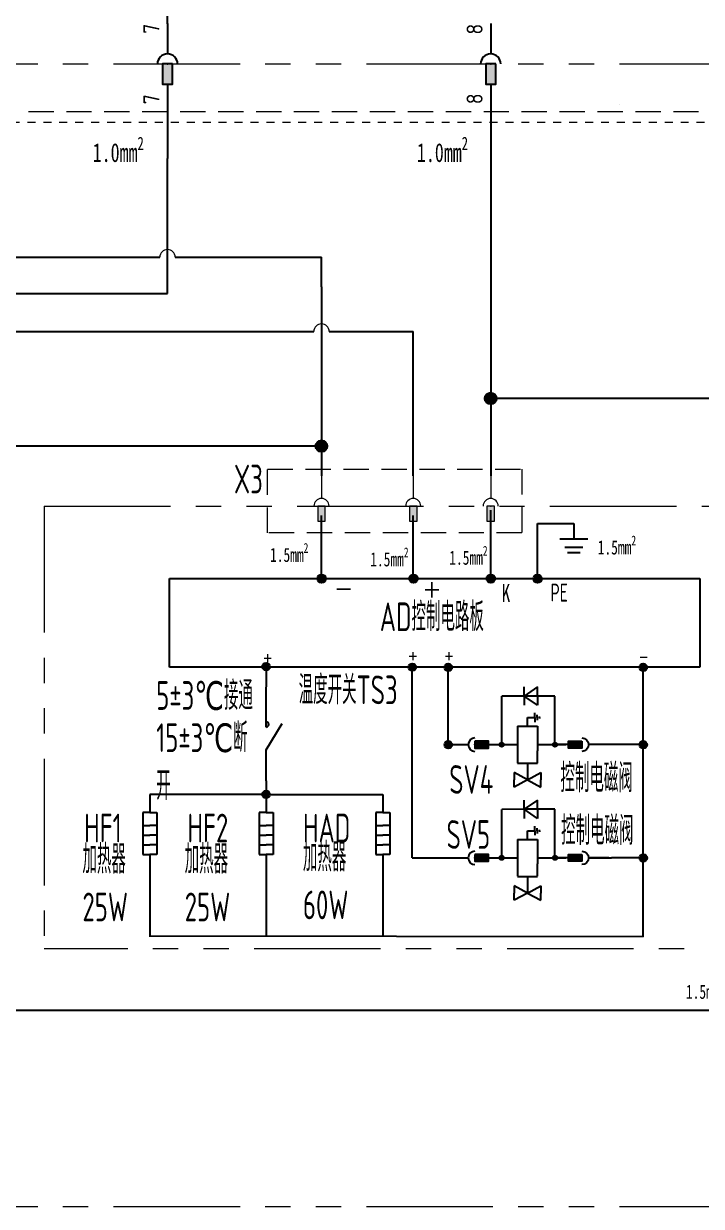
# Model space of a CAD drawing. Header units: millimetres. Extents: x 0 to 840, y 0 to 594.
# Drawn here: x 387.1 to 472.2, y 210.8 to 359.2 of the extents above; entities that cross this region are included whole.
import ezdxf
from ezdxf.enums import TextEntityAlignment as Align

# ---------------------------------------------------------------- set-up
doc = ezdxf.new("R2010")
doc.units = ezdxf.units.MM
for name, pattern in [('CENTER2', [12, 7, -1, 1, -1, 1, -1]), ('HIDDEN', [9.525, 6.35, -3.175]), ('PHANTOM2', [31.75, 15.875, -3.175, 3.175, -3.175, 3.175, -3.175]), ('虚线', [2, 1, -1])]:
    doc.linetypes.add(name, pattern=pattern)
for name, color, linetype, lineweight in [('BLK_0.5mm^2', 7, 'Continuous', 18), ('SYMS', 7, 'Continuous', 18), ('TAGS', 51, 'Continuous', 18), ('TERMS', 4, 'Continuous', 18), ('双点划线', 6, 'CENTER2', 18), ('尺寸线层', 3, 'Continuous', 13), ('标注', 3, 'Continuous', 18), ('虚线', 2, 'HIDDEN', 18), ('虚线层', 6, '虚线', 13)]:
    doc.layers.add(name, color=color, linetype=linetype, lineweight=lineweight)
doc.styles.add('WD', font='romans.shx', dxfattribs={"bigfont": 'gbcbig.shx'})
doc.styles.add('WD_IEC', font='isocp2.shx', dxfattribs={"width": 0.9, "bigfont": 'gbcbig.shx'})
doc.styles.add('海泰汉字样式', font='仿宋_GB2312(1).TTF', dxfattribs={"width": 0.7})

# ---------------------------------------------------------------- blocks, each defined once
blk = doc.blocks.new('fse')
blk.add_hatch(color=256).paths.add_polyline_path([(-62.47, -297.35), (-62.47, -293.6), (-64.34, -293.6), (-64.34, -297.35)], flags=0)
for p, q in [((-63.41, -286.1), (-63.41, -291.72)), ((-63.41, -297.35), (-63.41, -301.1))]:
    blk.add_line(p, q)
blk.add_lwpolyline([(-62.47, -293.6), (-64.34, -293.6), (-64.34, -297.35), (-62.47, -297.35)], close=True)
blk.add_arc((-63.41, -293.6), 1.88, 0, 180)
blk.add_point((-63.41, -293.6))
at = {"layer": 'TERMS', "style": 'WD_IEC'}
blk.add_attdef('1', text='', height=3, rotation=90, dxfattribs=at).set_placement((-64.91, -286.1), align=Align.RIGHT)
blk.add_attdef('1', (-64.91, -301.1), '', height=3, rotation=90, dxfattribs=at)
blk = doc.blocks.new('VC01JP_1')
blk.add_hatch(color=256).paths.add_polyline_path([(0.62, -2.5), (0.62, 0), (-0.62, 0), (-0.62, -2.5)], flags=0)
for p, q in [((0, 5), (0, 1.25)), ((0, -2.5), (0, -5))]:
    blk.add_line(p, q)
blk.add_lwpolyline([(0.62, 0), (-0.62, 0), (-0.62, -2.5), (0.62, -2.5)], close=True)
blk.add_arc((0, 0), 1.25, 0, 180)
blk.add_point((0, 0))
at = {"style": 'WD_IEC'}
for tag, p in [('INST', (-5.25, 8)), ('LOC', (-5.25, 5)), ('TAG1', (-5.25, 2)), ('DESC1', (-5.25, -5.1)), ('DESC2', (-5.25, -8.1)), ('DESC3', (-5.25, -11.1))]:
    blk.add_attdef(tag, text='', height=2, dxfattribs=at).set_placement(p, align=Align.RIGHT)
blk.add_attdef('TERM02', text='', height=2, rotation=90, dxfattribs=at).set_placement((-1, 5), align=Align.RIGHT)
for tag, p, height in [('X2TERM02', (0, 5), 0.32), ('X2TERMDESC02', (0, 4.48), 0.32), ('MFG', (2.75, 4), 1.5), ('CAT', (2.75, 1.5), 1.5), ('X4LINK', (-1.25, -1.25), 0.32), ('X1LINK', (1.25, -1.25), 0.32), ('ASSYCODE', (2.75, -2.75), 1), ('FAMILY', (2.75, -4.25), 1), ('X8TERM01', (0, -5), 0.32), ('X8TERMDESC01', (0, -5.52), 0.32), ('CATDESC', (2.75, -5.75), 1)]:
    blk.add_attdef(tag, p, '', height=height, dxfattribs=at)
blk.add_attdef('TERM01', (-1, -5), '', height=2, rotation=90, dxfattribs=at)
blk = doc.blocks.new('bfcgb')
blk.add_hatch(color=256).paths.add_polyline_path([(1495.06, 338, 1), (1492.9, 338, 1)])
blk.add_circle((1493.98, 338), 1.08)
blk = doc.blocks.new('gwae')
blk.add_hatch(color=256).paths.add_polyline_path([(413.18, 275.01), (413.18, 278.76), (411.3, 278.76), (411.3, 275.01)], flags=0)
for p, q in [((412.24, 286.26), (412.24, 280.64)), ((412.24, 275.01), (412.24, 271.26))]:
    blk.add_line(p, q)
blk.add_lwpolyline([(413.18, 278.76), (411.3, 278.76), (411.3, 275.01), (413.18, 275.01)], close=True)
blk.add_arc((412.24, 278.76), 1.88, 0, 180)
blk.add_point((412.24, 278.76))
blk = doc.blocks.new('rq2e')
at = {"color": 7, "ltscale": 0.416487}
blk.add_line((1065.04, 260.3), (1065.04, 251.87), dxfattribs=at)
at = {"color": 7, "ltscale": 0.007597}
for p, q in [((1064.45, 256.26), (1064.49, 256.48)), ((1064.45, 256.26), (1064.49, 256.48)), ((1064.49, 256.03), (1064.45, 256.26)), ((1064.49, 256.03), (1064.45, 256.26)), ((1064.49, 256.48), (1064.62, 256.67)), ((1064.49, 256.48), (1064.62, 256.67)), ((1064.62, 255.84), (1064.49, 256.03)), ((1064.62, 255.84), (1064.49, 256.03)), ((1064.62, 256.67), (1064.81, 256.8)), ((1064.62, 256.67), (1064.81, 256.8)), ((1064.81, 255.71), (1064.62, 255.84)), ((1064.81, 255.71), (1064.62, 255.84)), ((1064.81, 256.8), (1065.04, 256.85)), ((1064.81, 256.8), (1065.04, 256.85)), ((1065.04, 255.66), (1064.81, 255.71)), ((1065.04, 255.66), (1064.81, 255.71)), ((1065.04, 256.85), (1065.27, 256.8)), ((1065.04, 256.85), (1065.27, 256.8)), ((1065.27, 255.71), (1065.04, 255.66)), ((1065.27, 255.71), (1065.04, 255.66)), ((1065.27, 256.8), (1065.46, 256.67)), ((1065.27, 256.8), (1065.46, 256.67)), ((1065.46, 255.84), (1065.27, 255.71)), ((1065.46, 255.84), (1065.27, 255.71)), ((1065.46, 256.67), (1065.59, 256.48)), ((1065.46, 256.67), (1065.59, 256.48)), ((1065.59, 256.03), (1065.46, 255.84)), ((1065.59, 256.03), (1065.46, 255.84)), ((1065.59, 256.48), (1065.63, 256.26)), ((1065.59, 256.48), (1065.63, 256.26)), ((1065.63, 256.26), (1065.59, 256.03)), ((1065.63, 256.26), (1065.59, 256.03)), ((1064.45, 241.44), (1064.49, 241.66)), ((1064.45, 241.44), (1064.49, 241.66)), ((1064.49, 241.21), (1064.45, 241.44)), ((1064.49, 241.21), (1064.45, 241.44)), ((1064.49, 241.66), (1064.62, 241.85)), ((1064.49, 241.66), (1064.62, 241.85)), ((1064.62, 241.02), (1064.49, 241.21)), ((1064.62, 241.02), (1064.49, 241.21)), ((1064.62, 241.85), (1064.81, 241.98)), ((1064.62, 241.85), (1064.81, 241.98)), ((1064.81, 240.89), (1064.62, 241.02)), ((1064.81, 240.89), (1064.62, 241.02)), ((1064.81, 241.98), (1065.04, 242.03)), ((1064.81, 241.98), (1065.04, 242.03)), ((1065.04, 240.85), (1064.81, 240.89)), ((1065.04, 240.85), (1064.81, 240.89)), ((1065.04, 242.03), (1065.27, 241.98)), ((1065.04, 242.03), (1065.27, 241.98)), ((1065.27, 240.89), (1065.04, 240.85)), ((1065.27, 240.89), (1065.04, 240.85)), ((1065.27, 241.98), (1065.46, 241.85)), ((1065.27, 241.98), (1065.46, 241.85)), ((1065.46, 241.02), (1065.27, 240.89)), ((1065.46, 241.02), (1065.27, 240.89)), ((1065.46, 241.85), (1065.59, 241.66)), ((1065.46, 241.85), (1065.59, 241.66)), ((1065.59, 241.21), (1065.46, 241.02)), ((1065.59, 241.21), (1065.46, 241.02)), ((1065.59, 241.66), (1065.63, 241.44)), ((1065.59, 241.66), (1065.63, 241.44)), ((1065.63, 241.44), (1065.59, 241.21)), ((1065.63, 241.44), (1065.59, 241.21))]:
    blk.add_line(p, q, dxfattribs=at)
at = {"color": 7, "ltscale": 0.445714}
for p, q in [((1065.03, 256.26), (1078.57, 256.26)), ((1065.03, 256.26), (1078.57, 256.26)), ((1065.04, 241.44), (1078.58, 241.44)), ((1065.04, 241.44), (1078.58, 241.44))]:
    blk.add_line(p, q, dxfattribs=at)
at = {"color": 7, "ltscale": 0.204694}
blk.add_line((1078.58, 250.04), (1078.57, 256.26), dxfattribs=at)
blk.add_line((1078.58, 250.04), (1078.57, 256.26), dxfattribs=at)
at = {"color": 7, "ltscale": 0.092843}
for q in [(1053.19, 252.81), (1053.19, 252.81), (1057.23, 252.81), (1057.23, 252.81), (1053.19, 245.38), (1053.19, 245.38), (1057.23, 245.38), (1057.23, 245.38)]:
    blk.add_line((1055.21, 249.09), q, dxfattribs=at)
at = {"color": 7, "ltscale": 0.044268}
for p, q in [((1053.19, 252.81), (1055.21, 252.81)), ((1053.19, 252.81), (1055.21, 252.81)), ((1053.19, 245.38), (1055.21, 245.38)), ((1053.19, 245.38), (1055.21, 245.38))]:
    blk.add_line(p, q, dxfattribs=at)
at = {"color": 7, "ltscale": 0.044269}
for p, q in [((1057.23, 252.81), (1055.21, 252.81)), ((1057.23, 252.81), (1055.21, 252.81)), ((1057.23, 245.38), (1055.21, 245.38)), ((1057.23, 245.38), (1055.21, 245.38))]:
    blk.add_line(p, q, dxfattribs=at)
at = {"color": 7, "ltscale": 0.18267}
for p, q in [((1059.83, 251.87), (1059.83, 246.32)), ((1070.2, 251.87), (1070.2, 246.32))]:
    blk.add_line(p, q, dxfattribs=at)
at = {"color": 7, "ltscale": 0.226511}
for p, q in [((1070.2, 251.87), (1059.88, 251.87)), ((1059.88, 246.32), (1063.32, 246.32)), ((1070.2, 246.32), (1063.32, 246.32)), ((1070.2, 246.32), (1063.32, 246.32))]:
    blk.add_line(p, q, dxfattribs=at)
at = {"color": 7, "ltscale": 0.121009}
blk.add_line((1059.83, 249.09), (1055.21, 249.09), dxfattribs=at)
at = {"color": 7, "ltscale": 0.067085}
blk.add_line((1070.2, 249.09), (1072.61, 249.09), dxfattribs=at)
at = {"color": 7, "ltscale": 0.04459}
blk.add_line((1072.61, 249.09), (1072.61, 247.05), dxfattribs=at)
at = {"color": 7, "ltscale": 0.148438}
for p in [(1076.03, 246.32), (1076.03, 246.32), (1081.13, 246.32), (1081.13, 246.32)]:
    blk.add_line(p, (1078.58, 250.04), dxfattribs=at)
at = {"color": 7, "ltscale": 0.083936}
for p, q in [((1078.58, 250.04), (1076.03, 250.04)), ((1078.58, 250.04), (1076.03, 250.04)), ((1078.58, 250.04), (1081.13, 250.04)), ((1078.58, 250.04), (1081.13, 250.04)), ((1078.58, 246.32), (1076.03, 246.32)), ((1078.58, 246.32), (1076.03, 246.32)), ((1078.58, 246.32), (1081.13, 246.32)), ((1078.58, 246.32), (1081.13, 246.32))]:
    blk.add_line(p, q, dxfattribs=at)
at = {"color": 7, "ltscale": 0.16075}
for q in [(1078.58, 250.04), (1078.58, 246.32)]:
    blk.add_line((1078.58, 241.44), q, dxfattribs=at)
at = {"color": 7, "ltscale": 0.321499}
blk.add_line((1065.04, 246.32), (1065.04, 238.35), dxfattribs=at)
at = {"color": 7, "ltscale": 0.028234}
blk.add_line((1072.61, 247.05), (1071.32, 247.05), dxfattribs=at)
at = {"color": 7, "ltscale": 0.016336}
for q in [(1071.86, 246.37), (1073.35, 246.37)]:
    blk.add_line((1072.61, 246.37), q, dxfattribs=at)
at = {"color": 7, "ltscale": 0.005879}
for q in [(1072.34, 245.77), (1072.88, 245.77)]:
    blk.add_line((1072.61, 245.77), q, dxfattribs=at)
at = {"color": 7, "ltscale": 0.028235}
blk.add_line((1072.61, 247.05), (1073.9, 247.05), dxfattribs=at)
at = {"color": 7}
for centre in [(1065.04, 256.26), (1065.04, 241.44)]:
    blk.add_circle(centre, 0.591, dxfattribs=at)
for points in [[(1065.59, 256.03), (1064.45, 256.26), (1064.62, 256.67), (1064.49, 256.48)], [(1065.59, 256.03), (1064.45, 256.26), (1064.62, 256.67), (1064.49, 256.48)], [(1065.59, 256.03), (1064.62, 255.84), (1064.45, 256.26), (1064.49, 256.03)], [(1065.59, 256.03), (1064.62, 255.84), (1064.45, 256.26), (1064.49, 256.03)], [(1065.59, 256.03), (1064.62, 256.67), (1065.04, 256.85), (1064.81, 256.8)], [(1065.59, 256.03), (1064.62, 256.67), (1065.04, 256.85), (1064.81, 256.8)], [(1065.59, 256.03), (1065.04, 255.66), (1064.62, 255.84), (1064.81, 255.71)], [(1065.59, 256.03), (1065.04, 255.66), (1064.62, 255.84), (1064.81, 255.71)], [(1065.59, 256.03), (1065.04, 256.85), (1065.46, 256.67), (1065.27, 256.8)], [(1065.59, 256.03), (1065.04, 256.85), (1065.46, 256.67), (1065.27, 256.8)], [(1065.59, 256.03), (1065.46, 255.84), (1065.04, 255.66), (1065.27, 255.71)], [(1065.59, 256.03), (1065.46, 255.84), (1065.04, 255.66), (1065.27, 255.71)], [(1065.59, 256.03), (1065.46, 256.67), (1065.63, 256.26), (1065.59, 256.48)], [(1065.59, 256.03), (1065.46, 256.67), (1065.63, 256.26), (1065.59, 256.48)], [(1065.59, 241.21), (1064.45, 241.44), (1064.62, 241.85), (1064.49, 241.66)], [(1065.59, 241.21), (1064.45, 241.44), (1064.62, 241.85), (1064.49, 241.66)], [(1065.59, 241.21), (1064.62, 241.02), (1064.45, 241.44), (1064.49, 241.21)], [(1065.59, 241.21), (1064.62, 241.02), (1064.45, 241.44), (1064.49, 241.21)], [(1065.59, 241.21), (1064.62, 241.85), (1065.04, 242.03), (1064.81, 241.98)], [(1065.59, 241.21), (1064.62, 241.85), (1065.04, 242.03), (1064.81, 241.98)], [(1065.59, 241.21), (1065.04, 240.85), (1064.62, 241.02), (1064.81, 240.89)], [(1065.59, 241.21), (1065.04, 240.85), (1064.62, 241.02), (1064.81, 240.89)], [(1065.59, 241.21), (1065.04, 242.03), (1065.46, 241.85), (1065.27, 241.98)], [(1065.59, 241.21), (1065.04, 242.03), (1065.46, 241.85), (1065.27, 241.98)], [(1065.59, 241.21), (1065.46, 241.02), (1065.04, 240.85), (1065.27, 240.89)], [(1065.59, 241.21), (1065.46, 241.02), (1065.04, 240.85), (1065.27, 240.89)], [(1065.59, 241.21), (1065.46, 241.85), (1065.63, 241.44), (1065.59, 241.66)], [(1065.59, 241.21), (1065.46, 241.85), (1065.63, 241.44), (1065.59, 241.66)]]:
    blk.add_solid(points, dxfattribs=at)
blk = doc.blocks.new('tgsef')
blk.add_line((948.94, -409.05), (948.94, -394.67))
at = {"color": 7, "ltscale": 0.287133}
blk.add_line((948.94, -417.26), (954.7, -407.73), dxfattribs=at)
at = {"color": 7}
blk.add_line((948.94, -428.35), (948.94, -417.26), dxfattribs=at)
blk.add_arc((948.94, -408.11), 0.938, 270, 90)

msp = doc.modelspace()

# ---------------------------------------------------------------- linework, layer by layer
for p, q in [((405.14, 359.24), (405.14, 434.62)), ((405.14, 349.12), (405.14, 342.33)), ((445.71, 349.12), (445.71, 302.47)), ((461.87, 349.12), (461.87, 349.12)), ((405.14, 325.38), (405.14, 342.33)), ((373.06, 329.91), (404.18, 329.91)), ((406.11, 329.91), (424.47, 329.91)), ((424.47, 326.19), (424.47, 329.91)), ((372.1, 325.38), (405.14, 325.38)), ((424.47, 326.19), (424.47, 302.47)), ((383.64, 320.58), (406.26, 320.58)), ((406.11, 320.58), (406.26, 320.58)), ((406.26, 320.58), (423.51, 320.58)), ((425.44, 320.58), (435.99, 320.58)), ((435.99, 302.47), (435.99, 320.58)), ((480.14, 312.19), (445.71, 312.19)), ((424.48, 306.2), (383.47, 306.2)), ((424.47, 289.58), (424.47, 297.49)), ((435.99, 289.58), (435.99, 297.49)), ((445.71, 289.58), (445.71, 298.18)), ((451.58, 289.57), (451.58, 296.49)), ((451.58, 296.49), (456.14, 296.49)), ((456.14, 296.49), (456.14, 294.56)), ((405.41, 289.57), (471.97, 289.57)), ((405.41, 278.43), (405.41, 289.57)), ((471.97, 289.57), (471.97, 278.43)), ((471.97, 278.43), (405.41, 278.43)), ((417.52, 278.57), (417.52, 275.96)), ((440.36, 268.72), (440.36, 278.39)), ((464.84, 244.59), (464.84, 278.43)), ((464.84, 268.72), (464.84, 278.39)), ((464.84, 268.72), (460.53, 268.72)), ((417.52, 264.17), (417.52, 262.48)), ((417.54, 262.48), (402.92, 262.48)), ((402.92, 262.48), (402.92, 260.18)), ((417.52, 262.48), (417.52, 260.18)), ((417.54, 262.48), (432.16, 262.48)), ((432.16, 262.48), (432.16, 260.18)), ((402.92, 254.94), (402.92, 244.59)), ((417.54, 254.94), (417.54, 244.64)), ((432.16, 254.94), (432.16, 244.59)), ((435.84, 254.5), (441.74, 254.5)), ((457.99, 254.5), (460.87, 254.5)), ((464.84, 254.5), (460.87, 254.5)), ((464.84, 244.59), (402.92, 244.66)), ((583.37, 235.32), (383.13, 235.32))]:
    msp.add_line(p, q)
at = {"color": 1}
for p, q in [((454.37, 294.56), (457.91, 294.56)), ((455.02, 293.53), (457.26, 293.53)), ((455.34, 292.85), (456.94, 292.85))]:
    msp.add_line(p, q, dxfattribs=at)
at = {"color": 7, "ltscale": 0.007597}
for p, q in [((423.96, 289.57), (424, 289.77)), ((423.96, 289.57), (424, 289.77)), ((424, 289.37), (423.96, 289.57)), ((424, 289.37), (423.96, 289.57)), ((424, 289.77), (424.12, 289.95)), ((424, 289.77), (424.12, 289.95)), ((424.12, 289.95), (424.29, 290.06)), ((424.12, 289.95), (424.29, 290.06)), ((424.29, 290.06), (424.49, 290.1)), ((424.29, 290.06), (424.49, 290.1)), ((424.49, 290.1), (424.7, 290.06)), ((424.49, 290.1), (424.7, 290.06)), ((424.7, 290.06), (424.87, 289.95)), ((424.7, 290.06), (424.87, 289.95)), ((424.87, 289.95), (424.99, 289.77)), ((424.87, 289.95), (424.99, 289.77)), ((424.99, 289.77), (425.03, 289.57)), ((424.99, 289.77), (425.03, 289.57)), ((425.03, 289.57), (424.99, 289.37)), ((425.03, 289.57), (424.99, 289.37)), ((435.48, 289.57), (435.52, 289.77)), ((435.48, 289.57), (435.52, 289.77)), ((435.52, 289.37), (435.48, 289.57)), ((435.52, 289.37), (435.48, 289.57)), ((435.52, 289.77), (435.64, 289.95)), ((435.52, 289.77), (435.64, 289.95)), ((435.64, 289.95), (435.81, 290.06)), ((435.64, 289.95), (435.81, 290.06)), ((435.81, 290.06), (436.02, 290.1)), ((435.81, 290.06), (436.02, 290.1)), ((436.02, 290.1), (436.22, 290.06)), ((436.02, 290.1), (436.22, 290.06)), ((436.22, 290.06), (436.39, 289.95)), ((436.22, 290.06), (436.39, 289.95)), ((436.39, 289.95), (436.51, 289.77)), ((436.39, 289.95), (436.51, 289.77)), ((436.51, 289.77), (436.55, 289.57)), ((436.51, 289.77), (436.55, 289.57)), ((436.55, 289.57), (436.51, 289.37)), ((436.55, 289.57), (436.51, 289.37)), ((445.2, 289.57), (445.24, 289.77)), ((445.2, 289.57), (445.24, 289.77)), ((445.24, 289.37), (445.2, 289.57)), ((445.24, 289.37), (445.2, 289.57)), ((445.24, 289.77), (445.36, 289.95)), ((445.24, 289.77), (445.36, 289.95)), ((445.36, 289.95), (445.53, 290.06)), ((445.36, 289.95), (445.53, 290.06)), ((445.53, 290.06), (445.73, 290.1)), ((445.53, 290.06), (445.73, 290.1)), ((445.73, 290.1), (445.94, 290.06)), ((445.73, 290.1), (445.94, 290.06)), ((445.94, 290.06), (446.11, 289.95)), ((445.94, 290.06), (446.11, 289.95)), ((446.11, 289.95), (446.22, 289.77)), ((446.11, 289.95), (446.22, 289.77)), ((446.22, 289.77), (446.26, 289.57)), ((446.22, 289.77), (446.26, 289.57)), ((446.26, 289.57), (446.22, 289.37)), ((446.26, 289.57), (446.22, 289.37)), ((451.07, 289.55), (451.11, 289.76)), ((451.07, 289.55), (451.11, 289.76)), ((451.11, 289.76), (451.23, 289.93)), ((451.11, 289.76), (451.23, 289.93)), ((451.23, 289.93), (451.4, 290.04)), ((451.23, 289.93), (451.4, 290.04)), ((451.4, 290.04), (451.6, 290.08)), ((451.4, 290.04), (451.6, 290.08)), ((451.6, 290.08), (451.81, 290.04)), ((451.6, 290.08), (451.81, 290.04)), ((451.81, 290.04), (451.98, 289.93)), ((451.81, 290.04), (451.98, 289.93)), ((451.98, 289.93), (452.1, 289.76)), ((451.98, 289.93), (452.1, 289.76)), ((452.1, 289.76), (452.14, 289.55)), ((452.1, 289.76), (452.14, 289.55)), ((424.12, 289.19), (424, 289.37)), ((424.12, 289.19), (424, 289.37)), ((424.29, 289.08), (424.12, 289.19)), ((424.29, 289.08), (424.12, 289.19)), ((424.49, 289.04), (424.29, 289.08)), ((424.49, 289.04), (424.29, 289.08)), ((424.7, 289.08), (424.49, 289.04)), ((424.7, 289.08), (424.49, 289.04)), ((424.87, 289.19), (424.7, 289.08)), ((424.87, 289.19), (424.7, 289.08)), ((424.99, 289.37), (424.87, 289.19)), ((424.99, 289.37), (424.87, 289.19)), ((435.64, 289.19), (435.52, 289.37)), ((435.64, 289.19), (435.52, 289.37)), ((435.81, 289.08), (435.64, 289.19)), ((435.81, 289.08), (435.64, 289.19)), ((436.02, 289.04), (435.81, 289.08)), ((436.02, 289.04), (435.81, 289.08)), ((436.22, 289.08), (436.02, 289.04)), ((436.22, 289.08), (436.02, 289.04)), ((436.39, 289.19), (436.22, 289.08)), ((436.39, 289.19), (436.22, 289.08)), ((436.51, 289.37), (436.39, 289.19)), ((436.51, 289.37), (436.39, 289.19)), ((445.36, 289.19), (445.24, 289.37)), ((445.36, 289.19), (445.24, 289.37)), ((445.53, 289.08), (445.36, 289.19)), ((445.53, 289.08), (445.36, 289.19)), ((445.73, 289.04), (445.53, 289.08)), ((445.73, 289.04), (445.53, 289.08)), ((445.94, 289.08), (445.73, 289.04)), ((445.94, 289.08), (445.73, 289.04)), ((446.11, 289.19), (445.94, 289.08)), ((446.11, 289.19), (445.94, 289.08)), ((446.22, 289.37), (446.11, 289.19)), ((446.22, 289.37), (446.11, 289.19)), ((451.11, 289.35), (451.07, 289.55)), ((451.11, 289.35), (451.07, 289.55)), ((451.23, 289.18), (451.11, 289.35)), ((451.23, 289.18), (451.11, 289.35)), ((451.4, 289.06), (451.23, 289.18)), ((451.4, 289.06), (451.23, 289.18)), ((451.6, 289.02), (451.4, 289.06)), ((451.6, 289.02), (451.4, 289.06)), ((451.81, 289.06), (451.6, 289.02)), ((451.81, 289.06), (451.6, 289.02)), ((451.98, 289.18), (451.81, 289.06)), ((451.98, 289.18), (451.81, 289.06)), ((452.1, 289.35), (451.98, 289.18)), ((452.1, 289.35), (451.98, 289.18)), ((452.14, 289.55), (452.1, 289.35)), ((452.14, 289.55), (452.1, 289.35)), ((417.72, 278.08), (417.54, 278.04)), ((417.72, 278.08), (417.54, 278.04)), ((417.88, 278.18), (417.72, 278.08)), ((417.88, 278.18), (417.72, 278.08)), ((417.98, 278.34), (417.88, 278.18)), ((417.98, 278.34), (417.88, 278.18)), ((418.02, 278.52), (417.98, 278.34)), ((418.02, 278.52), (417.98, 278.34)), ((435.86, 277.98), (435.67, 278.01)), ((435.86, 277.98), (435.67, 278.01)), ((436.04, 278.01), (435.86, 277.98)), ((436.04, 278.01), (435.86, 277.98)), ((436.19, 278.12), (436.04, 278.01)), ((436.19, 278.12), (436.04, 278.01)), ((436.29, 278.27), (436.19, 278.12)), ((436.29, 278.27), (436.19, 278.12)), ((436.33, 278.45), (436.29, 278.27)), ((436.33, 278.45), (436.29, 278.27)), ((440.38, 277.94), (440.2, 277.98)), ((440.38, 277.94), (440.2, 277.98)), ((440.56, 277.98), (440.38, 277.94)), ((440.56, 277.98), (440.38, 277.94)), ((440.71, 278.08), (440.56, 277.98)), ((440.71, 278.08), (440.56, 277.98)), ((440.82, 278.23), (440.71, 278.08)), ((440.82, 278.23), (440.71, 278.08)), ((440.85, 278.42), (440.82, 278.23)), ((440.85, 278.42), (440.82, 278.23)), ((464.86, 277.94), (464.68, 277.98)), ((464.86, 277.94), (464.68, 277.98)), ((465.04, 277.98), (464.86, 277.94)), ((465.04, 277.98), (464.86, 277.94)), ((465.04, 277.98), (464.86, 277.94)), ((465.04, 277.98), (464.86, 277.94)), ((465.19, 278.08), (465.04, 277.98)), ((465.19, 278.08), (465.04, 277.98)), ((465.19, 278.08), (465.04, 277.98)), ((465.19, 278.08), (465.04, 277.98)), ((465.3, 278.23), (465.19, 278.08)), ((465.3, 278.23), (465.19, 278.08)), ((465.3, 278.23), (465.19, 278.08)), ((465.3, 278.23), (465.19, 278.08)), ((465.33, 278.42), (465.3, 278.23)), ((465.33, 278.42), (465.3, 278.23)), ((439.91, 268.7), (439.94, 268.88)), ((439.91, 268.7), (439.94, 268.88)), ((439.94, 268.88), (440.04, 269.04)), ((439.94, 268.88), (440.04, 269.04)), ((440.04, 269.04), (440.2, 269.14)), ((440.04, 269.04), (440.2, 269.14)), ((440.2, 269.14), (440.38, 269.18)), ((440.2, 269.14), (440.38, 269.18)), ((440.38, 269.18), (440.56, 269.14)), ((440.38, 269.18), (440.56, 269.14)), ((440.56, 269.14), (440.71, 269.04)), ((440.56, 269.14), (440.71, 269.04)), ((440.71, 269.04), (440.82, 268.88)), ((440.71, 269.04), (440.82, 268.88)), ((440.82, 268.88), (440.85, 268.7)), ((440.82, 268.88), (440.85, 268.7)), ((464.39, 268.7), (464.42, 268.88)), ((464.39, 268.7), (464.42, 268.88)), ((464.42, 268.88), (464.53, 269.04)), ((464.42, 268.88), (464.53, 269.04)), ((464.53, 269.04), (464.68, 269.14)), ((464.53, 269.04), (464.68, 269.14)), ((464.68, 269.14), (464.86, 269.18)), ((464.68, 269.14), (464.86, 269.18)), ((464.86, 269.18), (465.04, 269.14)), ((464.86, 269.18), (465.04, 269.14)), ((465.04, 269.14), (465.19, 269.04)), ((465.04, 269.14), (465.19, 269.04)), ((465.19, 269.04), (465.3, 268.88)), ((465.19, 269.04), (465.3, 268.88)), ((465.3, 268.88), (465.33, 268.7)), ((465.3, 268.88), (465.33, 268.7)), ((439.94, 268.52), (439.91, 268.7)), ((439.94, 268.52), (439.91, 268.7)), ((440.04, 268.37), (439.94, 268.52)), ((440.04, 268.37), (439.94, 268.52)), ((440.2, 268.27), (440.04, 268.37)), ((440.2, 268.27), (440.04, 268.37)), ((440.38, 268.23), (440.2, 268.27)), ((440.38, 268.23), (440.2, 268.27)), ((440.56, 268.27), (440.38, 268.23)), ((440.56, 268.27), (440.38, 268.23)), ((440.71, 268.37), (440.56, 268.27)), ((440.71, 268.37), (440.56, 268.27)), ((440.82, 268.52), (440.71, 268.37)), ((440.82, 268.52), (440.71, 268.37)), ((440.85, 268.7), (440.82, 268.52)), ((440.85, 268.7), (440.82, 268.52)), ((464.42, 268.52), (464.39, 268.7)), ((464.42, 268.52), (464.39, 268.7)), ((464.53, 268.37), (464.42, 268.52)), ((464.53, 268.37), (464.42, 268.52)), ((464.68, 268.27), (464.53, 268.37)), ((464.68, 268.27), (464.53, 268.37)), ((464.86, 268.23), (464.68, 268.27)), ((464.86, 268.23), (464.68, 268.27)), ((465.04, 268.27), (464.86, 268.23)), ((465.04, 268.27), (464.86, 268.23)), ((465.19, 268.37), (465.04, 268.27)), ((465.19, 268.37), (465.04, 268.27)), ((465.3, 268.52), (465.19, 268.37)), ((465.3, 268.52), (465.19, 268.37)), ((465.33, 268.7), (465.3, 268.52)), ((465.33, 268.7), (465.3, 268.52)), ((417.52, 262.01), (417.34, 262.04)), ((417.52, 262.01), (417.34, 262.04)), ((417.7, 262.04), (417.52, 262.01)), ((417.7, 262.04), (417.52, 262.01)), ((417.86, 262.14), (417.7, 262.04)), ((417.86, 262.14), (417.7, 262.04)), ((417.96, 262.3), (417.86, 262.14)), ((417.96, 262.3), (417.86, 262.14)), ((418, 262.48), (417.96, 262.3)), ((418, 262.48), (417.96, 262.3)), ((465.04, 254.93), (465.19, 254.83)), ((465.04, 254.93), (465.19, 254.83)), ((465.19, 254.16), (465.04, 254.05)), ((465.19, 254.16), (465.04, 254.05)), ((465.19, 254.83), (465.3, 254.67)), ((465.19, 254.83), (465.3, 254.67)), ((465.3, 254.31), (465.19, 254.16)), ((465.3, 254.31), (465.19, 254.16)), ((465.3, 254.67), (465.33, 254.49)), ((465.3, 254.67), (465.33, 254.49)), ((465.33, 254.49), (465.3, 254.31)), ((465.33, 254.49), (465.3, 254.31))]:
    msp.add_line(p, q, dxfattribs=at)
at = {"color": 7}
msp.add_line((435.84, 254.5), (435.84, 278.43), dxfattribs=at)
at = {"color": 7, "ltscale": 0.036266}
for p, q in [((402.92, 260.18), (402.04, 260.18)), ((402.92, 260.18), (403.8, 260.18)), ((417.54, 260.18), (416.66, 260.18)), ((417.54, 260.18), (418.42, 260.18)), ((432.16, 260.18), (431.28, 260.18)), ((432.16, 260.18), (433.05, 260.18)), ((402.04, 258.55), (402.92, 258.55)), ((403.8, 258.55), (402.92, 258.55)), ((416.66, 258.55), (417.54, 258.55)), ((418.42, 258.55), (417.54, 258.55)), ((431.28, 258.55), (432.16, 258.55)), ((433.05, 258.55), (432.16, 258.55)), ((402.04, 257.34), (402.92, 257.34)), ((403.8, 257.34), (402.92, 257.34)), ((416.66, 257.34), (417.54, 257.34)), ((418.42, 257.34), (417.54, 257.34)), ((431.28, 257.34), (432.16, 257.34)), ((433.05, 257.34), (432.16, 257.34)), ((402.04, 256.14), (402.92, 256.14)), ((403.8, 256.14), (402.92, 256.14)), ((416.66, 256.14), (417.54, 256.14)), ((418.42, 256.14), (417.54, 256.14)), ((431.28, 256.14), (432.16, 256.14)), ((433.05, 256.14), (432.16, 256.14)), ((402.04, 254.94), (402.92, 254.94)), ((403.8, 254.94), (402.92, 254.94)), ((416.66, 254.94), (417.54, 254.94)), ((418.42, 254.94), (417.54, 254.94)), ((431.28, 254.94), (432.16, 254.94)), ((433.05, 254.94), (432.16, 254.94))]:
    msp.add_line(p, q, dxfattribs=at)
at = {"color": 7, "ltscale": 0.215638}
for p, q in [((402.04, 260.18), (402.04, 254.94)), ((403.8, 260.18), (403.8, 254.94)), ((416.66, 260.18), (416.66, 254.94)), ((418.42, 260.18), (418.42, 254.94)), ((431.28, 260.18), (431.28, 254.94)), ((433.05, 260.18), (433.05, 254.94))]:
    msp.add_line(p, q, dxfattribs=at)
at = {"color": 7}
for centre, radius in [((424.49, 289.57), 0.532), ((436.02, 289.57), 0.532), ((445.73, 289.57), 0.532), ((451.6, 289.55), 0.532), ((417.52, 278.52), 0.473), ((435.86, 278.45), 0.473), ((440.38, 278.42), 0.473), ((464.86, 278.42), 0.473), ((464.86, 278.42), 0.473), ((440.38, 268.7), 0.473), ((464.86, 268.7), 0.473), ((417.52, 262.48), 0.473), ((464.86, 254.49), 0.473)]:
    msp.add_circle(centre, radius, dxfattribs=at)
for points in [[(424.99, 289.37), (423.96, 289.57), (424.12, 289.95), (424, 289.77)], [(424.99, 289.37), (423.96, 289.57), (424.12, 289.95), (424, 289.77)], [(424.99, 289.37), (424.12, 289.19), (423.96, 289.57), (424, 289.37)], [(424.99, 289.37), (424.12, 289.19), (423.96, 289.57), (424, 289.37)], [(424.99, 289.37), (424.12, 289.95), (424.49, 290.1), (424.29, 290.06)], [(424.99, 289.37), (424.12, 289.95), (424.49, 290.1), (424.29, 290.06)], [(424.99, 289.37), (424.49, 290.1), (424.87, 289.95), (424.7, 290.06)], [(424.99, 289.37), (424.49, 290.1), (424.87, 289.95), (424.7, 290.06)], [(424.99, 289.37), (424.87, 289.95), (425.03, 289.57), (424.99, 289.77)], [(424.99, 289.37), (424.87, 289.95), (425.03, 289.57), (424.99, 289.77)], [(436.51, 289.37), (435.48, 289.57), (435.64, 289.95), (435.52, 289.77)], [(436.51, 289.37), (435.48, 289.57), (435.64, 289.95), (435.52, 289.77)], [(436.51, 289.37), (435.64, 289.19), (435.48, 289.57), (435.52, 289.37)], [(436.51, 289.37), (435.64, 289.19), (435.48, 289.57), (435.52, 289.37)], [(436.51, 289.37), (435.64, 289.95), (436.02, 290.1), (435.81, 290.06)], [(436.51, 289.37), (435.64, 289.95), (436.02, 290.1), (435.81, 290.06)], [(436.51, 289.37), (436.02, 290.1), (436.39, 289.95), (436.22, 290.06)], [(436.51, 289.37), (436.02, 290.1), (436.39, 289.95), (436.22, 290.06)], [(436.51, 289.37), (436.39, 289.95), (436.55, 289.57), (436.51, 289.77)], [(436.51, 289.37), (436.39, 289.95), (436.55, 289.57), (436.51, 289.77)], [(446.22, 289.37), (445.2, 289.57), (445.36, 289.95), (445.24, 289.77)], [(446.22, 289.37), (445.2, 289.57), (445.36, 289.95), (445.24, 289.77)], [(446.22, 289.37), (445.36, 289.19), (445.2, 289.57), (445.24, 289.37)], [(446.22, 289.37), (445.36, 289.19), (445.2, 289.57), (445.24, 289.37)], [(446.22, 289.37), (445.36, 289.95), (445.73, 290.1), (445.53, 290.06)], [(446.22, 289.37), (445.36, 289.95), (445.73, 290.1), (445.53, 290.06)], [(446.22, 289.37), (445.73, 290.1), (446.11, 289.95), (445.94, 290.06)], [(446.22, 289.37), (445.73, 290.1), (446.11, 289.95), (445.94, 290.06)], [(446.22, 289.37), (446.11, 289.95), (446.26, 289.57), (446.22, 289.77)], [(446.22, 289.37), (446.11, 289.95), (446.26, 289.57), (446.22, 289.77)], [(452.1, 289.35), (451.07, 289.55), (451.23, 289.93), (451.11, 289.76)], [(452.1, 289.35), (451.07, 289.55), (451.23, 289.93), (451.11, 289.76)], [(452.1, 289.35), (451.23, 289.93), (451.6, 290.08), (451.4, 290.04)], [(452.1, 289.35), (451.23, 289.93), (451.6, 290.08), (451.4, 290.04)], [(452.1, 289.35), (451.6, 290.08), (451.98, 289.93), (451.81, 290.04)], [(452.1, 289.35), (451.6, 290.08), (451.98, 289.93), (451.81, 290.04)], [(452.1, 289.35), (451.98, 289.93), (452.14, 289.55), (452.1, 289.76)], [(452.1, 289.35), (451.98, 289.93), (452.14, 289.55), (452.1, 289.76)], [(424.99, 289.37), (424.49, 289.04), (424.12, 289.19), (424.29, 289.08)], [(424.99, 289.37), (424.49, 289.04), (424.12, 289.19), (424.29, 289.08)], [(424.99, 289.37), (424.87, 289.19), (424.49, 289.04), (424.7, 289.08)], [(424.99, 289.37), (424.87, 289.19), (424.49, 289.04), (424.7, 289.08)], [(436.51, 289.37), (436.02, 289.04), (435.64, 289.19), (435.81, 289.08)], [(436.51, 289.37), (436.02, 289.04), (435.64, 289.19), (435.81, 289.08)], [(436.51, 289.37), (436.39, 289.19), (436.02, 289.04), (436.22, 289.08)], [(436.51, 289.37), (436.39, 289.19), (436.02, 289.04), (436.22, 289.08)], [(446.22, 289.37), (445.73, 289.04), (445.36, 289.19), (445.53, 289.08)], [(446.22, 289.37), (445.73, 289.04), (445.36, 289.19), (445.53, 289.08)], [(446.22, 289.37), (446.11, 289.19), (445.73, 289.04), (445.94, 289.08)], [(446.22, 289.37), (446.11, 289.19), (445.73, 289.04), (445.94, 289.08)], [(452.1, 289.35), (451.23, 289.18), (451.07, 289.55), (451.11, 289.35)], [(452.1, 289.35), (451.23, 289.18), (451.07, 289.55), (451.11, 289.35)], [(452.1, 289.35), (451.6, 289.02), (451.23, 289.18), (451.4, 289.06)], [(452.1, 289.35), (451.6, 289.02), (451.23, 289.18), (451.4, 289.06)], [(452.1, 289.35), (451.98, 289.18), (451.6, 289.02), (451.81, 289.06)], [(452.1, 289.35), (451.98, 289.18), (451.6, 289.02), (451.81, 289.06)], [(417.98, 278.34), (417.07, 278.52), (417.21, 278.85), (417.11, 278.7)], [(417.98, 278.34), (417.07, 278.52), (417.21, 278.85), (417.11, 278.7)], [(417.98, 278.34), (417.21, 278.18), (417.07, 278.52), (417.11, 278.34)], [(417.98, 278.34), (417.21, 278.18), (417.07, 278.52), (417.11, 278.34)], [(417.98, 278.34), (417.21, 278.85), (417.54, 278.99), (417.36, 278.96)], [(417.98, 278.34), (417.21, 278.85), (417.54, 278.99), (417.36, 278.96)], [(417.98, 278.34), (417.54, 278.04), (417.21, 278.18), (417.36, 278.08)], [(417.98, 278.34), (417.54, 278.04), (417.21, 278.18), (417.36, 278.08)], [(417.98, 278.34), (417.54, 278.99), (417.88, 278.85), (417.72, 278.96)], [(417.98, 278.34), (417.54, 278.99), (417.88, 278.85), (417.72, 278.96)], [(417.98, 278.34), (417.88, 278.18), (417.54, 278.04), (417.72, 278.08)], [(417.98, 278.34), (417.88, 278.18), (417.54, 278.04), (417.72, 278.08)], [(417.98, 278.34), (417.88, 278.85), (418.02, 278.52), (417.98, 278.7)], [(417.98, 278.34), (417.88, 278.85), (418.02, 278.52), (417.98, 278.7)], [(436.29, 278.27), (435.38, 278.45), (435.52, 278.78), (435.42, 278.63)], [(436.29, 278.27), (435.38, 278.45), (435.52, 278.78), (435.42, 278.63)], [(436.29, 278.27), (435.52, 278.12), (435.38, 278.45), (435.42, 278.27)], [(436.29, 278.27), (435.52, 278.12), (435.38, 278.45), (435.42, 278.27)], [(436.29, 278.27), (435.52, 278.78), (435.86, 278.92), (435.67, 278.89)], [(436.29, 278.27), (435.52, 278.78), (435.86, 278.92), (435.67, 278.89)], [(436.29, 278.27), (435.86, 277.98), (435.52, 278.12), (435.67, 278.01)], [(436.29, 278.27), (435.86, 277.98), (435.52, 278.12), (435.67, 278.01)], [(436.29, 278.27), (435.86, 278.92), (436.19, 278.78), (436.04, 278.89)], [(436.29, 278.27), (435.86, 278.92), (436.19, 278.78), (436.04, 278.89)], [(436.29, 278.27), (436.19, 278.12), (435.86, 277.98), (436.04, 278.01)], [(436.29, 278.27), (436.19, 278.12), (435.86, 277.98), (436.04, 278.01)], [(436.29, 278.27), (436.19, 278.78), (436.33, 278.45), (436.29, 278.63)], [(436.29, 278.27), (436.19, 278.78), (436.33, 278.45), (436.29, 278.63)], [(440.82, 278.23), (439.91, 278.42), (440.04, 278.75), (439.94, 278.6)], [(440.82, 278.23), (439.91, 278.42), (440.04, 278.75), (439.94, 278.6)], [(440.82, 278.23), (440.04, 278.08), (439.91, 278.42), (439.94, 278.23)], [(440.82, 278.23), (440.04, 278.08), (439.91, 278.42), (439.94, 278.23)], [(440.82, 278.23), (440.04, 278.75), (440.38, 278.89), (440.2, 278.85)], [(440.82, 278.23), (440.04, 278.75), (440.38, 278.89), (440.2, 278.85)], [(440.82, 278.23), (440.38, 277.94), (440.04, 278.08), (440.2, 277.98)], [(440.82, 278.23), (440.38, 277.94), (440.04, 278.08), (440.2, 277.98)], [(440.82, 278.23), (440.38, 278.89), (440.71, 278.75), (440.56, 278.85)], [(440.82, 278.23), (440.38, 278.89), (440.71, 278.75), (440.56, 278.85)], [(440.82, 278.23), (440.71, 278.08), (440.38, 277.94), (440.56, 277.98)], [(440.82, 278.23), (440.71, 278.08), (440.38, 277.94), (440.56, 277.98)], [(440.82, 278.23), (440.71, 278.75), (440.85, 278.42), (440.82, 278.6)], [(440.82, 278.23), (440.71, 278.75), (440.85, 278.42), (440.82, 278.6)], [(465.3, 278.23), (464.39, 278.42), (464.53, 278.75), (464.42, 278.6)], [(465.3, 278.23), (464.39, 278.42), (464.53, 278.75), (464.42, 278.6)], [(465.3, 278.23), (464.53, 278.08), (464.39, 278.42), (464.42, 278.23)], [(465.3, 278.23), (464.53, 278.08), (464.39, 278.42), (464.42, 278.23)], [(465.3, 278.23), (464.53, 278.75), (464.86, 278.89), (464.68, 278.85)], [(465.3, 278.23), (464.53, 278.75), (464.86, 278.89), (464.68, 278.85)], [(465.3, 278.23), (464.86, 277.94), (464.53, 278.08), (464.68, 277.98)], [(465.3, 278.23), (464.86, 277.94), (464.53, 278.08), (464.68, 277.98)], [(465.3, 278.23), (464.86, 277.94), (464.53, 278.08), (464.68, 277.98)], [(465.3, 278.23), (464.86, 277.94), (464.53, 278.08), (464.68, 277.98)], [(465.3, 278.23), (464.86, 278.89), (465.19, 278.75), (465.04, 278.85)], [(465.3, 278.23), (464.86, 278.89), (465.19, 278.75), (465.04, 278.85)], [(465.3, 278.23), (465.19, 278.08), (464.86, 277.94), (465.04, 277.98)], [(465.3, 278.23), (465.19, 278.08), (464.86, 277.94), (465.04, 277.98)], [(465.3, 278.23), (465.19, 278.08), (464.86, 277.94), (465.04, 277.98)], [(465.3, 278.23), (465.19, 278.08), (464.86, 277.94), (465.04, 277.98)], [(465.3, 278.23), (465.19, 278.75), (465.33, 278.42), (465.3, 278.6)], [(465.3, 278.23), (465.19, 278.75), (465.33, 278.42), (465.3, 278.6)], [(440.82, 268.52), (439.91, 268.7), (440.04, 269.04), (439.94, 268.88)], [(440.82, 268.52), (439.91, 268.7), (440.04, 269.04), (439.94, 268.88)], [(440.82, 268.52), (440.04, 269.04), (440.38, 269.18), (440.2, 269.14)], [(440.82, 268.52), (440.04, 269.04), (440.38, 269.18), (440.2, 269.14)], [(440.82, 268.52), (440.38, 269.18), (440.71, 269.04), (440.56, 269.14)], [(440.82, 268.52), (440.38, 269.18), (440.71, 269.04), (440.56, 269.14)], [(440.82, 268.52), (440.71, 269.04), (440.85, 268.7), (440.82, 268.88)], [(440.82, 268.52), (440.71, 269.04), (440.85, 268.7), (440.82, 268.88)], [(465.3, 268.52), (464.39, 268.7), (464.53, 269.04), (464.42, 268.88)], [(465.3, 268.52), (464.39, 268.7), (464.53, 269.04), (464.42, 268.88)], [(465.3, 268.52), (464.53, 269.04), (464.86, 269.18), (464.68, 269.14)], [(465.3, 268.52), (464.53, 269.04), (464.86, 269.18), (464.68, 269.14)], [(465.3, 268.52), (464.86, 269.18), (465.19, 269.04), (465.04, 269.14)], [(465.3, 268.52), (464.86, 269.18), (465.19, 269.04), (465.04, 269.14)], [(465.3, 268.52), (465.19, 269.04), (465.33, 268.7), (465.3, 268.88)], [(465.3, 268.52), (465.19, 269.04), (465.33, 268.7), (465.3, 268.88)], [(440.82, 268.52), (440.04, 268.37), (439.91, 268.7), (439.94, 268.52)], [(440.82, 268.52), (440.04, 268.37), (439.91, 268.7), (439.94, 268.52)], [(440.82, 268.52), (440.38, 268.23), (440.04, 268.37), (440.2, 268.27)], [(440.82, 268.52), (440.38, 268.23), (440.04, 268.37), (440.2, 268.27)], [(440.82, 268.52), (440.71, 268.37), (440.38, 268.23), (440.56, 268.27)], [(440.82, 268.52), (440.71, 268.37), (440.38, 268.23), (440.56, 268.27)], [(465.3, 268.52), (464.53, 268.37), (464.39, 268.7), (464.42, 268.52)], [(465.3, 268.52), (464.53, 268.37), (464.39, 268.7), (464.42, 268.52)], [(465.3, 268.52), (464.86, 268.23), (464.53, 268.37), (464.68, 268.27)], [(465.3, 268.52), (464.86, 268.23), (464.53, 268.37), (464.68, 268.27)], [(465.3, 268.52), (465.19, 268.37), (464.86, 268.23), (465.04, 268.27)], [(465.3, 268.52), (465.19, 268.37), (464.86, 268.23), (465.04, 268.27)], [(417.96, 262.3), (417.19, 262.81), (417.52, 262.95), (417.34, 262.92)], [(417.96, 262.3), (417.19, 262.81), (417.52, 262.95), (417.34, 262.92)], [(417.96, 262.3), (417.52, 262.95), (417.86, 262.81), (417.7, 262.92)], [(417.96, 262.3), (417.52, 262.95), (417.86, 262.81), (417.7, 262.92)], [(417.96, 262.3), (417.05, 262.48), (417.19, 262.81), (417.09, 262.66)], [(417.96, 262.3), (417.05, 262.48), (417.19, 262.81), (417.09, 262.66)], [(417.96, 262.3), (417.19, 262.14), (417.05, 262.48), (417.09, 262.3)], [(417.96, 262.3), (417.19, 262.14), (417.05, 262.48), (417.09, 262.3)], [(417.96, 262.3), (417.52, 262.01), (417.19, 262.14), (417.34, 262.04)], [(417.96, 262.3), (417.52, 262.01), (417.19, 262.14), (417.34, 262.04)], [(417.96, 262.3), (417.86, 262.14), (417.52, 262.01), (417.7, 262.04)], [(417.96, 262.3), (417.86, 262.14), (417.52, 262.01), (417.7, 262.04)], [(417.96, 262.3), (417.86, 262.81), (418, 262.48), (417.96, 262.66)], [(417.96, 262.3), (417.86, 262.81), (418, 262.48), (417.96, 262.66)], [(465.3, 254.31), (464.39, 254.49), (464.52, 254.83), (464.42, 254.67)], [(465.3, 254.31), (464.39, 254.49), (464.52, 254.83), (464.42, 254.67)], [(465.3, 254.31), (464.52, 254.16), (464.39, 254.49), (464.42, 254.31)], [(465.3, 254.31), (464.52, 254.16), (464.39, 254.49), (464.42, 254.31)], [(465.3, 254.31), (464.52, 254.83), (464.86, 254.96), (464.68, 254.93)], [(465.3, 254.31), (464.52, 254.83), (464.86, 254.96), (464.68, 254.93)], [(465.3, 254.31), (464.86, 254.02), (464.52, 254.16), (464.68, 254.05)], [(465.3, 254.31), (464.86, 254.02), (464.52, 254.16), (464.68, 254.05)], [(465.3, 254.31), (464.86, 254.96), (465.19, 254.83), (465.04, 254.93)], [(465.3, 254.31), (464.86, 254.96), (465.19, 254.83), (465.04, 254.93)], [(465.3, 254.31), (465.19, 254.16), (464.86, 254.02), (465.04, 254.05)], [(465.3, 254.31), (465.19, 254.16), (464.86, 254.02), (465.04, 254.05)], [(465.3, 254.31), (465.19, 254.83), (465.33, 254.49), (465.3, 254.67)], [(465.3, 254.31), (465.19, 254.83), (465.33, 254.49), (465.3, 254.67)]]:
    msp.add_solid(points, dxfattribs=at)
at = {"layer": 'BLK_0.5mm^2'}
for centre in [(405.14, 329.91), (424.47, 320.58)]:
    msp.add_arc(centre, 0.964, 0, 180, dxfattribs=at)
at = {"layer": '双点划线', "linetype": 'PHANTOM2'}
for p, q in [((80.87, 354.18), (664.39, 354.18)), ((389.65, 298.68), (527.17, 298.68)), ((389.65, 298.68), (389.65, 243.07)), ((527.14, 243.07), (389.65, 243.07)), ((80.87, 210.75), (664.39, 210.75))]:
    msp.add_line(p, q, dxfattribs=at)
at = {"layer": '虚线', "ltscale": 0.5}
for p, q in [((178.13, 348.11), (652.44, 348.3)), ((417.71, 303.3), (449.63, 303.3)), ((417.71, 295.32), (417.71, 303.3)), ((449.63, 303.3), (449.63, 295.32)), ((449.63, 295.32), (417.71, 295.32))]:
    msp.add_line(p, q, dxfattribs=at)
at = {"layer": '虚线层'}
msp.add_line((652.56, 346.84), (213.16, 346.84), dxfattribs=at)

# ---------------------------------------------------------------- block references
ref = msp.add_blockref('fse', (447.94, 552.36), dxfattribs=dict(xscale=0.675, yscale=0.675, zscale=0.675))
ref.add_attrib('1', '7', (404.13, 349.12), dxfattribs={"layer": 'TERMS', "height": 2.02, "rotation": 90, "style": 'WD_IEC'})
ref.add_attrib('1', '7', dxfattribs={"layer": 'TERMS', "height": 2.02, "rotation": 90, "style": 'WD_IEC'}).set_placement((404.13, 359.24), align=Align.RIGHT)
ref = msp.add_blockref('fse', (488.51, 552.36), dxfattribs=dict(xscale=0.675, yscale=0.675, zscale=0.675))
ref.add_attrib('1', '8', (444.7, 349.12), dxfattribs={"layer": 'TERMS', "height": 2.02, "rotation": 90, "style": 'WD_IEC'})
ref.add_attrib('1', '8', dxfattribs={"layer": 'TERMS', "height": 2.02, "rotation": 90, "style": 'WD_IEC'}).set_placement((444.7, 359.24), align=Align.RIGHT)
for name, p, xscale, yscale, zscale in [('bfcgb', (-562.73, 84.04), 0.675, 0.675, 0.675), ('bfcgb', (-583.97, 78.05), 0.675, 0.675, 0.675), ('tgsef', (85.39, 414.09), 0.35, 0.35, 0.35)]:
    msp.add_blockref(name, p, dxfattribs=dict(xscale=xscale, yscale=yscale, zscale=zscale))
at = {"yscale": 0.45, "zscale": 0.45}
for name, p, xscale, rotation in [('rq2e', (562.42, -210.55), 0.45, 90), ('gwae', (569.18, 83.21), 0.45, 90), ('gwae', (331.71, 83.21), -0.45, 270), ('rq2e', (562.42, -224.76), 0.45, 90), ('gwae', (569.18, 68.99), 0.45, 90), ('gwae', (331.71, 68.99), -0.45, 270)]:
    msp.add_blockref(name, p, dxfattribs=dict(at, xscale=xscale, rotation=rotation))
at = {"layer": 'SYMS', "linetype": 'PHANTOM2', "xscale": 0.759375, "yscale": 0.759375, "zscale": 0.759375}
for p in [(424.47, 298.68), (435.99, 298.68), (445.71, 298.68)]:
    msp.add_blockref('VC01JP_1', p, dxfattribs=at)

# ---------------------------------------------------------------- texts
at = {"layer": 'TAGS', "attachment_point": 1}
for s, insert, char_height, width, style in [('-', (426, 289.53), 2.25, 10.6319, 'WD'), ('+', (437.08, 289.46), 2.25, 10.6319, 'WD'), ('K', (447.09, 288.88), 2.25, 10.6319, '海泰汉字样式'), ('{\\H0.8571x;+}', (417.06, 280.23), 1.35, 9.4506, 'WD'), ('{\\H0.8571x;+}', (435.29, 280.5), 1.35, 9.4506, 'WD'), ('{\\H0.8571x;+}', (439.82, 280.5), 1.35, 9.4506, 'WD'), ('{\\H0.8571x;-}', (464.27, 280.36), 1.35, 9.4506, 'WD')]:
    msp.add_mtext(s, dxfattribs=dict(at, insert=insert, char_height=char_height, width=width, style=style))
at = {"layer": 'TAGS', "insert": (453.22, 288.93), "char_height": 2.25, "width": 10.6319, "attachment_point": 1, "line_spacing_factor": 0.99982, "style": '海泰汉字样式'}
msp.add_mtext('{\\Fisocp2,gbcbig|c134;\\W0.7;\\C3;PE}', dxfattribs=at)
at = {"layer": '尺寸线层', "char_height": 3.6, "attachment_point": 1, "line_spacing_factor": 0.99982, "style": '海泰汉字样式'}
for s, insert, width in [('{\\Fisocp2,gbcbig|c0;\\C3;X\\Fisocp2,gbcbig|c134;3}', (413.48, 303.87), 25.9147), ('{\\Fisocp2,gbcbig|c134;\\C3;AD控制电路板}', (431.79, 286.57), 30.1529), ('{\\Fisocp2,gbcbig|c134;\\C3;温度开关TS3}', (421.61, 277.4), 47.944), ('{\\Fisocp2,gbcbig|c134;\\C3;5±3℃接通}', (403.72, 276.69), 12.053), ('{\\Fisocp2,gbcbig|c134;\\C3;15±3℃断开}', (403.72, 271.39), 12.053), ('{\\Fisocp2,gbcbig|c134;\\C3;控制电磁阀}', (454.47, 266.34), 16.1143), ('{\\Fisocp2,gbcbig|c134;\\C3;控制电磁阀}', (454.56, 259.73), 16.1143), ('{\\Fisocp2,gbcbig|c134;\\C3;加热器\\P25W}', (394.46, 256.14), 16.1143), ('{\\Fisocp2,gbcbig|c134;\\C3;加热器\\P25W}', (407.3, 256.14), 16.1143), ('{\\Fisocp2,gbcbig|c134;\\C3;加热器\\P60W}', (422.14, 256.4), 16.1143)]:
    msp.add_mtext(s, dxfattribs=dict(at, insert=insert, width=width))
at = {"layer": '尺寸线层', "char_height": 3.6, "attachment_point": 1, "style": '海泰汉字样式'}
for s, insert, width in [('{\\Fisocp,gbcbig|c134;\\W0.7;SV4}', (440.51, 266.15), 8.0442), ('{\\Fisocp,gbcbig|c134;\\C3;HF1}', (394.67, 260.05), 2.2184), ('{\\Fisocp,gbcbig|c134;\\C3;HF2}', (407.64, 260.05), 2.2184), ('{\\Fisocp,gbcbig|c134;\\C3;HAD}', (422.14, 260.05), 2.2184), ('{\\Fisocp,gbcbig|c134;\\W0.7;SV5}', (440.17, 259.24), 8.0442)]:
    msp.add_mtext(s, dxfattribs=dict(at, insert=insert, width=width))
at = {"layer": '标注', "color": 2, "attachment_point": 1, "style": '海泰汉字样式'}
for s, insert, char_height, width in [('\\A1;1.0mm{\\H0.7x;\\S2^ ;}', (395.75, 345.04), 2.3625, 8.6104), ('\\A1;1.0mm{\\H0.7x;\\S2^ ;}', (436.45, 345.04), 2.3625, 8.6104), ('\\A1;1.5mm{\\H0.7x;\\S2^ ;}', (418.01, 294.04), 1.7719, 6.4578), ('\\A1;1.5mm{\\H0.7x;\\S2^ ;}', (459.15, 294.97), 1.7719, 6.4578), ('\\A1;1.5mm{\\H0.7x;\\S2^ ;}', (430.59, 293.48), 1.7719, 6.4578), ('\\A1;1.5mm{\\H0.7x;\\S2^ ;}', (440.51, 293.68), 1.7719, 6.4578), ('\\A1;1.5mm{\\H0.7x;\\S2^ ;}', (470.22, 239.18), 1.7719, 6.4578)]:
    msp.add_mtext(s, dxfattribs=dict(at, insert=insert, char_height=char_height, width=width))

doc.saveas('drawing.dxf')
